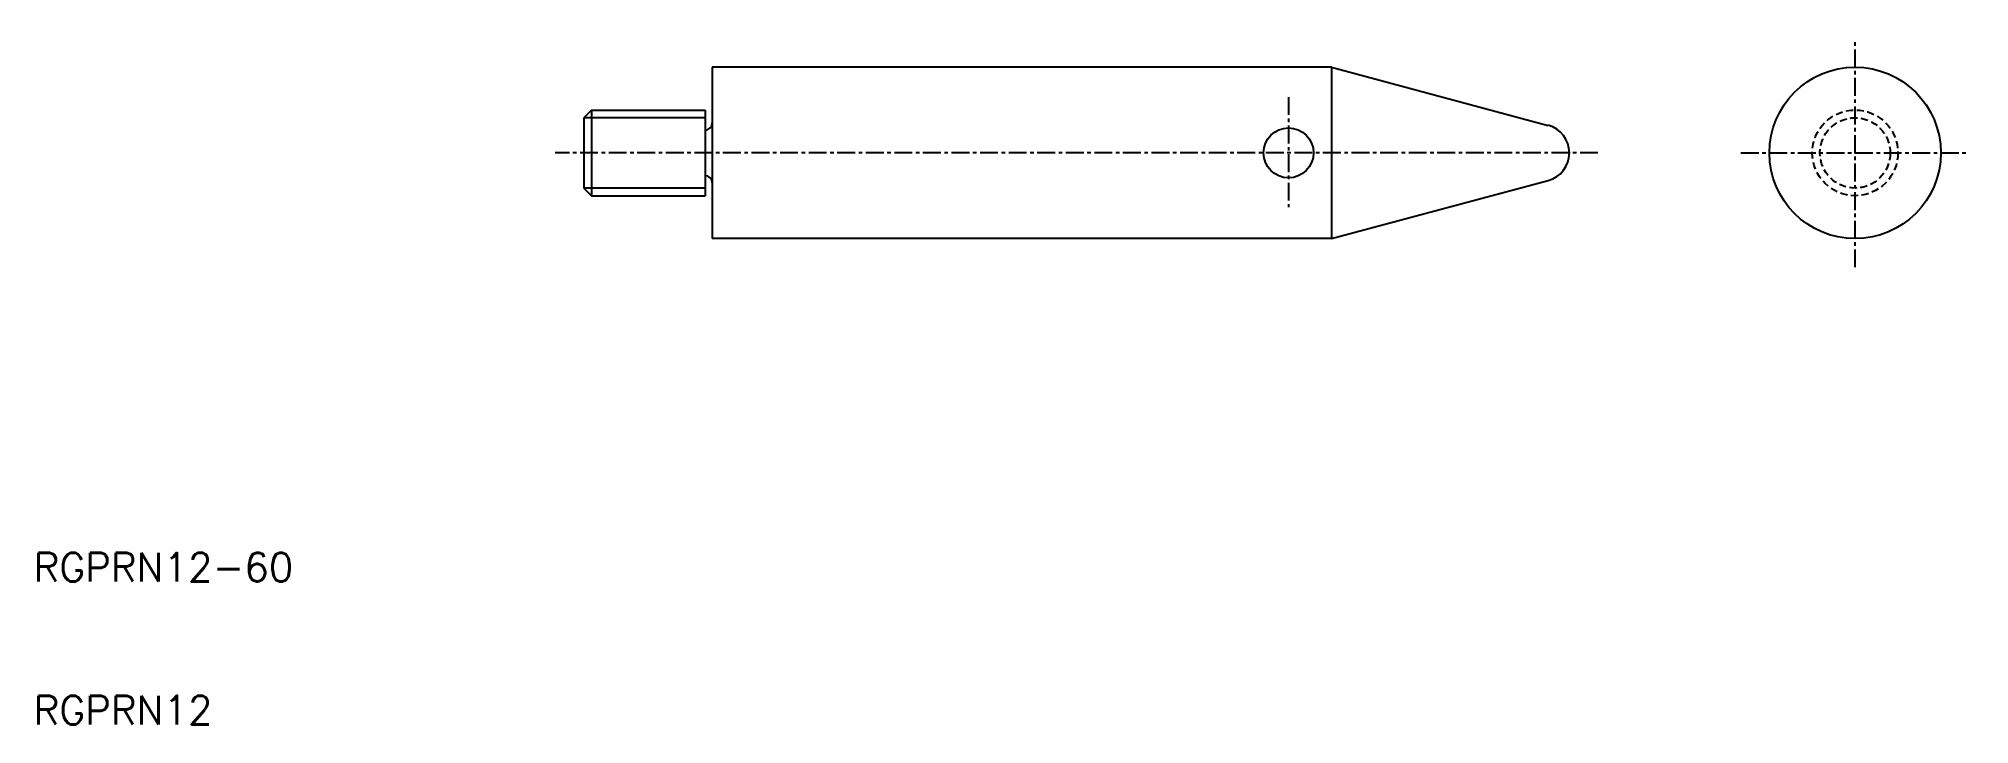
# Model space of a CAD drawing. Extents: x 10 to 146, y 10 to 58.
import ezdxf

# ---------------------------------------------------------------- set-up
doc = ezdxf.new("R2010")
doc.units = 0
doc.linetypes.add('CENTER', pattern=[2, 1.25, -0.25, 0.25, -0.25])
doc.linetypes.add('DASHED', pattern=[0.75, 0.5, -0.25])
doc.layers.get('0').update_dxf_attribs({"linetype": 'CONTINUOUS'})
doc.layers.add('CENTER', color=1, linetype='CENTER')
doc.styles.get("Standard").update_dxf_attribs({"font": 'txt.shx'})

msp = doc.modelspace()

# ---------------------------------------------------------------- linework, layer by layer
at = {"color": 7, "linetype": 'CONTINUOUS'}
for p, q in [((100.84, 56), (57.5, 56)), ((57.5, 56), (57.5, 44)), ((100.84, 56), (116.02, 51.93)), ((100.84, 56), (100.84, 44)), ((49.04, 53), (48.5, 52.46)), ((49.04, 53), (57, 53)), ((49.04, 53), (49.04, 47)), ((57, 53), (57, 47)), ((48.5, 52.46), (48.5, 47.54)), ((48.5, 47.54), (49.04, 47)), ((100.84, 44), (116.02, 48.07)), ((49.04, 47), (57, 47)), ((100.84, 44), (57.5, 44))]:
    msp.add_line(p, q, dxfattribs=at)
at = {"color": 3, "linetype": 'CONTINUOUS'}
for p, q in [((57, 52.46), (48.5, 52.46)), ((57, 47.54), (48.5, 47.54))]:
    msp.add_line(p, q, dxfattribs=at)
at = {"color": 7, "linetype": 'CONTINUOUS'}
for centre, radius in [((137.5, 50), 6), ((97.84, 50), 1.75)]:
    msp.add_circle(centre, radius, dxfattribs=at)
at = {"color": 3, "linetype": 'DASHED'}
for radius in [3, 2.46]:
    msp.add_circle((137.5, 50), radius, dxfattribs=at)
at = {"color": 7, "linetype": 'CONTINUOUS'}
for centre, radius, start, end in [((57, 52.1), 0.5, 270, 0), ((115.5, 50), 2, 285, 75), ((57, 47.9), 0.5, 0, 90)]:
    msp.add_arc(centre, radius, start, end, dxfattribs=at)
at = {"layer": 'CENTER', "color": 1, "linetype": 'CENTER'}
for p, q in [((137.5, 42), (137.5, 58)), ((97.84, 53.91), (97.84, 46.21)), ((119.5, 50), (46.5, 50)), ((129.5, 50), (145.5, 50))]:
    msp.add_line(p, q, dxfattribs=at)
msp.add_point((137.5, 50), dxfattribs=at)

# ---------------------------------------------------------------- texts
at = {"color": 7, "linetype": 'CONTINUOUS'}
for s, p in [('RGPRN12-60', (10, 20)), ('RGPRN12', (10, 10))]:
    msp.add_text(s, height=2, dxfattribs=at).set_placement(p)

doc.saveas('drawing.dxf')
